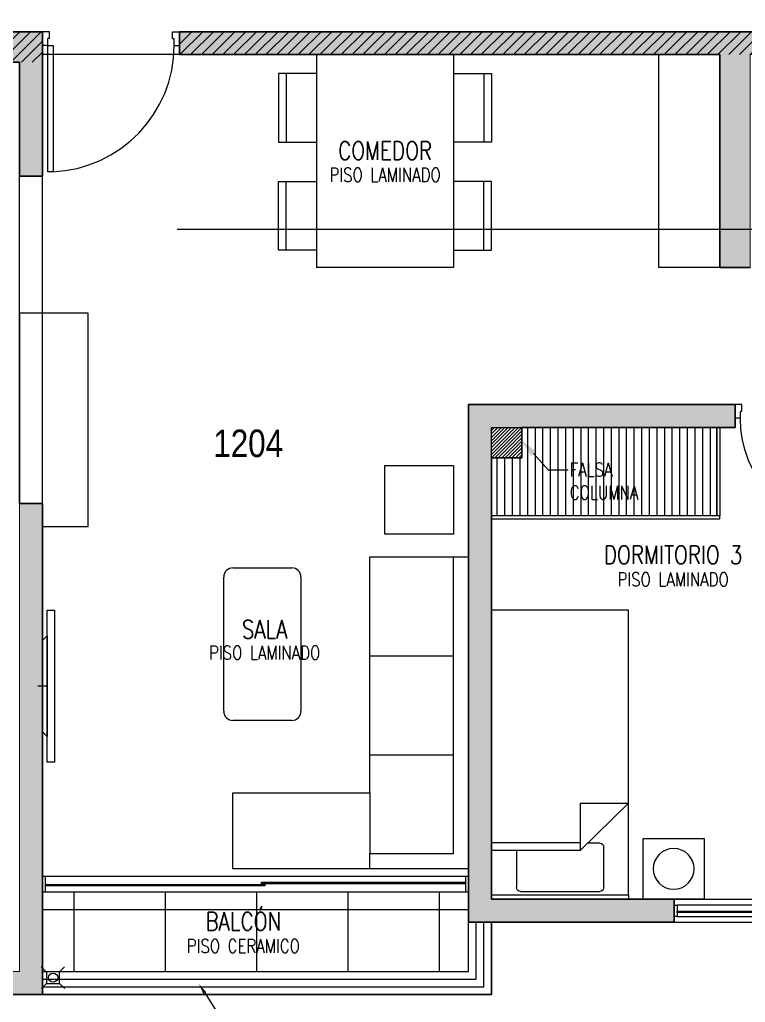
# Model space of a CAD drawing. Header units: millimetres. Extents: x 98 to 155, y -181 to 127.
# Drawn here: x 113.64 to 118.41, y -33.46 to -27 of the extents above; entities that cross this region are included whole.
import ezdxf
from ezdxf import colors
from ezdxf.entities.mleader import LeaderData, LeaderLine
from ezdxf.enums import TextEntityAlignment as Align
from ezdxf.math import Vec2, Vec3

# ---------------------------------------------------------------- set-up
doc = ezdxf.new("R2010")
doc.units = ezdxf.units.MM
doc.header["$LTSCALE"] = 15
for name, pattern in [('CENTER', [2, 1.25, -0.25, 0.25, -0.25]), ('HIDDEN2', [0.1875, 0.125, -0.0625]), ('X-REF_DP_Arquitectura$0$HIDDEN', [0.375, 0.25, -0.125])]:
    doc.linetypes.add(name, pattern=pattern)
doc.layers.get('0').update_dxf_attribs({"color": 250})
for name, color, linetype in [('A-BARANDAS', 250, 'Continuous'), ('A-CORTE', 250, 'CENTER'), ('A-HATCH', 250, 'Continuous'), ('A-MOBILIARIO', 250, 'Continuous'), ('A-MURO BAJO', 250, 'Continuous'), ('A-NUMERACIONDEP', 251, 'Continuous'), ('A-PROYECCIONES INT.', 250, 'HIDDEN2'), ('A-TEXTO-ACABADO PISO', 250, 'Continuous'), ('A_30_DispositivosSanit', 250, 'Continuous'), ('A_50_TextoAmbiente', 252, 'Continuous'), ('A_50_TextoIndicaciones', 250, 'Continuous'), ('A_50_Vigas', 250, 'X-REF_DP_Arquitectura$0$HIDDEN'), ('A_60_HatchEstructuras', 250, 'Continuous'), ('DLP_MOBILIARIO FIJO', 250, 'Continuous'), ('MURO CF 60', 250, 'Continuous')]:
    doc.layers.add(name, color=color, linetype=linetype)
doc.layers.add('A-MUROS', color=252, linetype='Continuous', lineweight=30)
doc.layers.add('A_20_Estructuras', color=250, linetype='Continuous', lineweight=18)
doc.styles.add('R80', font='ARIALN.TTF', dxfattribs={"height": 2.03})
doc.styles.add('ROMANS', font='romans.shx', dxfattribs={"width": 0.8})
doc.styles.add('TXT_COTAS', font='romans.shx', dxfattribs={"width": 0.8})
pattern_1 = [(45, (128.671876, -2.083635), (-0.03535534, 0.03535534), [])]

# ---------------------------------------------------------------- blocks, each defined once
blk = doc.blocks.new('EF-P112')
at = {"layer": 'A_60_HatchEstructuras'}
h = blk.add_hatch(color=256, dxfattribs=at)
h.dxf.hatch_style = 1
h.paths.add_polyline_path([(-26.25, -4.925), (-25.825, -4.925), (-25.825, -4.775), (-28.1, -4.775), (-28.1, -4.925), (-26.45, -4.925), (-26.45, -6.175), (-28.85, -6.175), (-28.85, -4.775), (-29, -4.775), (-29, -6.175), (-31.9, -6.175), (-31.9, -4.775), (-32.1, -4.775), (-32.1, -6.175), (-35.65, -6.175), (-35.65, -6.325), (-26.25, -6.325)])
h.paths.add_polyline_path([(-25.65, -7.525), (-35.65, -7.525), (-35.65, -7.675), (-32.1, -7.675), (-32.1, -9.075), (-31.9, -9.075), (-31.9, -7.675), (-28.55, -7.675), (-28.55, -9.075), (-28.4, -9.075), (-28.4, -7.675), (-25.85, -7.675), (-25.85, -8.925), (-27.65, -8.925), (-27.65, -9.075), (-25.65, -9.075)])
h = blk.add_hatch(color=256, dxfattribs=at)
h.dxf.hatch_style = 1
h.paths.add_polyline_path([(-38.2, -7.725), (-36.7, -7.725), (-36.7, -8.475), (-36.55, -8.475), (-36.55, -7.525), (-38.35, -7.525), (-38.35, -8.4), (-39.85, -8.4), (-39.85, -7.9), (-40, -7.9), (-40, -8.6), (-38.35, -8.6), (-38.35, -13.79), (-38.2, -13.79)])
h.paths.add_polyline_path([(-39.85, -10.35), (-40, -10.35), (-40, -13.85), (-39.7, -13.85), (-39.7, -13.7), (-39.85, -13.7)])
h.paths.add_polyline_path([(-36.55, -10.625), (-36.7, -10.625), (-36.7, -13.7), (-36.85, -13.7), (-36.85, -13.85), (-36.55, -13.85)])
h = blk.add_hatch(color=256, dxfattribs=at)
h.dxf.hatch_style = 1
h.paths.add_polyline_path([(-28.5, -9.975), (-30.25, -9.975), (-30.25, -10.125), (-28.65, -10.125), (-28.65, -13.225), (-29.85, -13.225), (-29.85, -13.375), (-28.5, -13.375)])
h.paths.add_polyline_path([(-31.05, -9.975), (-31.2, -9.975), (-31.2, -13.375), (-31.05, -13.375)])
h.paths.add_polyline_path([(-33.6, -10.125), (-32, -10.125), (-32, -9.975), (-33.75, -9.975), (-33.75, -13.375), (-32.4, -13.375), (-32.4, -13.225), (-33.6, -13.225)])
at = {"layer": 'A_20_Estructuras'}
for points in [[(-38.2, -7.725), (-36.7, -7.725), (-36.7, -8.475), (-36.55, -8.475), (-36.55, -7.525), (-38.35, -7.525), (-38.35, -8.4), (-39.85, -8.4), (-39.85, -7.9), (-40, -7.9), (-40, -8.6), (-38.35, -8.6), (-38.35, -13.79), (-38.2, -13.79)], [(-25.65, -7.525), (-35.65, -7.525), (-35.65, -7.675), (-32.1, -7.675), (-32.1, -9.075), (-31.9, -9.075), (-31.9, -7.675), (-28.55, -7.675), (-28.55, -9.075), (-28.4, -9.075), (-28.4, -7.675), (-25.85, -7.675), (-25.85, -8.925), (-27.65, -8.925), (-27.65, -9.075), (-25.65, -9.075)], [(-33.6, -10.125), (-32, -10.125), (-32, -9.975), (-33.75, -9.975), (-33.75, -13.375), (-32.4, -13.375), (-32.4, -13.225), (-33.6, -13.225)], [(-36.55, -10.625), (-36.7, -10.625), (-36.7, -13.7), (-36.85, -13.7), (-36.85, -13.85), (-36.55, -13.85)]]:
    blk.add_lwpolyline(points, close=True, dxfattribs=at)
at = {"layer": 'A_50_Vigas'}
blk.add_line((-32.4, -13.375), (-31.2, -13.375), dxfattribs=at)
for points in [[(-35.65, -7.675), (-36.55, -7.675)], [(-36.7, -10.625), (-36.7, -8.475)], [(-36.55, -10.625), (-36.55, -8.475)], [(-33.6, -13.375), (-33.6, -13.85), (-36.55, -13.85)]]:
    blk.add_lwpolyline(points, dxfattribs=at)
blk = doc.blocks.new('A$C72FD42DB')
for p, q in [((0.3255, 1.4, 0), (1.2255, 1.4, 0)), ((0.3255, 0), (0.3255, 1.4, 0)), ((1.2255, 0), (1.2255, 1.4, 0)), ((0.3255, 0), (1.2255, 0))]:
    blk.add_line(p, q)
for points in [[(0.3255, 1.285), (0.0755, 1.285), (0.0755, 0.835), (0.3255, 0.835)], [(0.1255, 1.285), (0.1255, 0.835)], [(1.2255, 1.285), (1.4755, 1.285), (1.4755, 0.835), (1.2255, 0.835)], [(1.4255, 1.285), (1.4255, 0.835)], [(0.3255, 0.125), (0.0755, 0.125), (0.0755, 0.575), (0.3255, 0.575)], [(0.1255, 0.125), (0.1255, 0.575)], [(1.2255, 0.125), (1.4755, 0.125), (1.4755, 0.575), (1.2255, 0.575)], [(1.4255, 0.125), (1.4255, 0.575)]]:
    blk.add_lwpolyline(points)
blk = doc.blocks.new('A$C4BFA03A9')
for points in [[(0.06, -0.5), (0.11, -0.5), (0.11, 0.5), (0.06, 0.5)], [(0.03, -0.3), (0.06, -0.33), (0.06, 0.33), (0.03, 0.3)]]:
    blk.add_lwpolyline(points, close=True)
at = {"layer": 'A-PROYECCIONES INT.', "ltscale": 0.15}
blk.add_line((0.06, 0), (0, 0), dxfattribs=at)
blk = doc.blocks.new('1 PLAZA')
for p, q in [((-0.2592, -0.0513), (0.2619, -0.0513)), ((-0.2859, -0.3221), (-0.2859, -0.0781)), ((0.2887, -0.0781), (0.2887, -0.3415)), ((-0.45, -0.3221), (0.1356, -0.3221)), ((0.45, -0.6318), (0.1356, -0.3221)), ((0.1356, -0.3221), (0.1356, -0.6318)), ((0.1356, -0.371), (-0.45, -0.371)), ((0.2619, -0.3683), (0.1825, -0.3683)), ((0.1356, -0.6318), (0.45, -0.6318))]:
    blk.add_line(p, q)
at = {"extrusion": (4.49068e-08, -3.60286e-08, 1), "elevation": 0}
blk.add_lwpolyline([(-0.45, -0.0287), (0.45, -0.0287), (0.45, 0), (-0.45, 0)], close=True, dxfattribs=at)
blk.add_lwpolyline([(-0.45, -1.9), (-0.45, -0.0287), (0.45, -0.0287), (0.45, -1.9)], close=True)
for centre, start, end in [((-0.2592, -0.0781), 90, 180), ((0.2619, -0.0781), 0, 90), ((0.2619, -0.3415), 270, 0)]:
    blk.add_arc(centre, 0.0267, start, end)
blk = doc.blocks.new('VELADOR')
blk.add_lwpolyline([(0, 0.4), (0, 0), (0.4, 0), (0.4, 0.4)], close=True)
blk.add_circle((0.2, 0.2), 0.1344)
blk = doc.blocks.new('*U144')
for p, q in [((0.01, 0.755), (0.01, 0.8)), ((0.1, 0.765), (0.1, 0.8)), ((0.055, 0.755), (0.01, 0.755)), ((0.1, 0.765), (0.055, 0.765)), ((0.055, 0.755), (0.055, 0.765)), ((0.055, 0.045), (0.01, 0.045)), ((0.01, 0.045), (0.01, 0)), ((0.055, 0.045), (0.055, 0.035)), ((0.1, 0.035), (0.055, 0.035)), ((0.1, 0.035), (0.1, 0))]:
    blk.add_line(p, q)
blk.add_lwpolyline([(0.83, 0.07), (0.83, 0.035), (0.1, 0.035), (0.1, 0.07)], close=True)
at = {"linetype": 'HIDDEN2'}
blk.add_arc((0.0996, 0.034), 0.731, 2.23015, 89.96723, dxfattribs=at)
blk = doc.blocks.new('VP.120')
at = {"layer": 'A-MURO BAJO'}
for p, q in [((0, 0), (1.2, 0)), ((0, -0.15), (1.2, -0.15))]:
    blk.add_line(p, q, dxfattribs=at)
at = {"layer": 'DLP_MOBILIARIO FIJO', "color": 251}
for p, q in [((0.02, -0.0375), (1.18, -0.0375)), ((1.18, -0.1125), (0.02, -0.1125))]:
    blk.add_line(p, q, dxfattribs=at)
at = {"layer": 'DLP_MOBILIARIO FIJO', "color": 6}
for points in [[(0, -0.1125), (0.02, -0.1125), (0.02, -0.0375), (0, -0.0375)], [(1.2, -0.1125), (1.18, -0.1125), (1.18, -0.0375), (1.2, -0.0375)]]:
    blk.add_lwpolyline(points, close=True, dxfattribs=at)
at = {"layer": 'DLP_MOBILIARIO FIJO', "elevation": 0}
for points in [[(0.61, -0.0625), (0.02, -0.0625), (0.02, -0.0725), (0.61, -0.0725)], [(0.59, -0.0875), (1.18, -0.0875), (1.18, -0.0775), (0.59, -0.0775)]]:
    blk.add_lwpolyline(points, close=True, dxfattribs=at)
blk = doc.blocks.new('*U145')
for p, q in [((0.01, 0.855), (0.01, 0.9)), ((0.055, 0.855), (0.01, 0.855)), ((0.1, 0.865), (0.055, 0.865)), ((0.055, 0.855), (0.055, 0.865)), ((0.1, 0.865), (0.1, 0.9)), ((0.055, 0.045), (0.01, 0.045)), ((0.01, 0.045), (0.01, 0)), ((0.055, 0.045), (0.055, 0.035)), ((0.1, 0.035), (0.055, 0.035)), ((0.1, 0.035), (0.1, 0))]:
    blk.add_line(p, q)
blk.add_lwpolyline([(0.93, 0.07), (0.93, 0.035), (0.1, 0.035), (0.1, 0.07)], close=True)
at = {"linetype": 'HIDDEN2'}
blk.add_arc((0.0995, 0.0339), 0.8311, 2.23015, 89.96723, dxfattribs=at)
blk = doc.blocks.new('SOFA SEC')
for p, q in [((0, 0.65), (0.1, 0.65)), ((0.1, 0.65), (0.1, 0.1)), ((0.5, 0.65), (0.1, 0.65)), ((0.75, 0.65), (0.75, 0.1)), ((1.4, 0.65), (1.4, 0.1)), ((0.1, 0.1), (2.05, 0.1))]:
    blk.add_line(p, q)
blk.add_lwpolyline([(0.5, 1.55), (0.5, 0.65), (2.05, 0.65), (2.05, 0), (0, 0), (0, 1.55)], close=True)
blk = doc.blocks.new('MESA CENTRO')
for p, q in [((-0.1937, 0), (0.1937, 0)), ((-0.2537, -0.9421), (-0.2537, -0.06)), ((0.2537, -0.06), (0.2537, -0.9421)), ((0.1937, -1.0021), (-0.1937, -1.0021))]:
    blk.add_line(p, q)
for centre, start, end in [((-0.1937, -0.06), 90, 180), ((0.1937, -0.06), 0, 90), ((-0.1937, -0.9421), 180, 270), ((0.1937, -0.9421), 270, 0)]:
    blk.add_arc(centre, 0.06, start, end)
blk = doc.blocks.new('DPTO 75')
at = {"layer": 'A-HATCH'}
h = blk.add_hatch(dxfattribs=at)
h.set_pattern_fill('ANSI31', color=256, scale=0.005, angle=-180)
h.set_pattern_definition([(225, (-68.17971, 39.201629), (0.01122532, -0.01122532), [])])
h.paths.add_polyline_path([(-4.65, 2.8), (-4.85, 2.8), (-4.85, 2.6), (-4.65, 2.6)])
at = {"layer": 'DLP_MOBILIARIO FIJO'}
h = blk.add_hatch(dxfattribs=at)
h.set_pattern_fill('_USER', color=256, scale=0.05, angle=90, pattern_type=0)
h.set_pattern_definition([(90, (-6.130017, 3.18), (-0.05, 3e-18), [])])
h.paths.add_polyline_path([(-6.13, 3.18), (-6.13, 2.6), (-4.85, 2.6), (-4.85, 2.8), (-4.65, 2.8), (-4.65, 3.18)])
at = {"layer": 'A-MOBILIARIO', "elevation": 0}
blk.add_lwpolyline([(-3.95, 3.3), (-3.95, 2.85), (-4.4, 2.85), (-4.4, 3.3)], close=True, dxfattribs=at)
at = {"layer": 'A-MURO BAJO'}
for p, q in [((-1.72, 5.65, 0), (-4.48, 5.65, 0)), ((-4.48, 5.55, 0), (-1.72, 5.55, 0))]:
    blk.add_line(p, q, dxfattribs=at)
at = {"layer": 'A-MURO BAJO', "elevation": 0}
blk.add_lwpolyline([(-1.7, 3.25), (-2, 3.25), (-2, 1.85), (-1.55, 1.85), (-1.55, 3.1), (-1.7, 3.1), (-1.7, 3.2)], dxfattribs=at)
blk.add_lwpolyline([(-6.15, 1.55), (-5.75, 1.55), (-5.75, 0.15), (-6.15, 0.15)], close=True, dxfattribs=at)
at = {"layer": 'A-MUROS'}
for p, q in [((-1.7, 3.1, 0), (-1.7, 6.325, 0)), ((-1.7, 6.325, 0), (-1.4, 6.325, 0)), ((-5.85, 5.85, 0), (-5.85, 5.7, 0)), ((-4.5, 5.85, 0), (-5.85, 5.85, 0)), ((-4.5, 5.85, 0), (-4.5, 2.45, 0)), ((-4.65, 5.7, 0), (-5.85, 5.7, 0)), ((-4.65, 5.7, 0), (-4.65, 2.8, 0)), ((-1.55, 3.1, 0), (-1.7, 3.1, 0)), ((-4.85, 2.6, 0), (-4.85, 2.8, 0)), ((-4.85, 2.8, 0), (-4.65, 2.8, 0)), ((-6.25, 2.6, 0), (-6.25, 2.45, 0)), ((-4.85, 2.6, 0), (-6.25, 2.6, 0)), ((-4.5, 2.45, 0), (-6.25, 2.45, 0)), ((-6.35, 1.55, 0), (-6.15, 1.55, 0)), ((-6.15, 1.55, 0), (-6.15, 0.15, 0)), ((-1.7, 0.95, 0), (-1.7, 0, 0)), ((-1.7, 0.95, 0), (-1.55, 0.95, 0)), ((-1.55, 0.95, 0), (-1.55, 0.2, 0)), ((-1.55, 0.2, 0), (-0.05, 0.2, 0)), ((-6.15, 0.15, 0), (-2.6, 0.15, 0)), ((-2.6, 0.15, 0), (-2.6, 0, 0)), ((-12.6, 0, 0), (-2.6, 0, 0)), ((-1.7, 0, 0), (0.1, 0, 0))]:
    blk.add_line(p, q, dxfattribs=at)
at = {"layer": 'A-PROYECCIONES INT.'}
blk.add_line((-1.7, 0, 0), (-1.7, 0, 0), dxfattribs=at)
at = {"layer": 'DLP_MOBILIARIO FIJO', "elevation": 0}
for points in [[(-4.5, 5.55), (-4.48, 5.55), (-4.48, 5.65), (-4.5, 5.65)], [(-3.14, 5.5875), (-4.48, 5.5875), (-4.48, 5.5975), (-3.14, 5.5975)], [(-3.16, 5.6125), (-1.72, 5.6125), (-1.72, 5.6025), (-3.16, 5.6025)], [(-6.15, 3.2), (-6.15, 3.18), (-4.65, 3.18), (-4.65, 3.2)], [(-6.13, 2.6), (-6.15, 2.6), (-6.15, 3.18), (-6.13, 3.18)], [(-4.65, 2.6), (-6.13, 2.6), (-6.13, 3.18), (-4.65, 3.18)]]:
    blk.add_lwpolyline(points, close=True, dxfattribs=at)
at = {"layer": 'DLP_MOBILIARIO FIJO'}
blk.add_lwpolyline([(-1.72, 5.55), (-1.7, 5.55), (-1.7, 5.65), (-1.72, 5.65)], close=True, dxfattribs=at)
at = {"xscale": -1}
blk.add_blockref('VP.120', (-5.85, 5.85), dxfattribs=at)
at = {"layer": 'A-MOBILIARIO', "extrusion": (-4.49068e-08, -3.60286e-08, -1)}
for name, p, zscale in [('VELADOR', (5.6471, 5.3, 0), -1.000000000000018), ('1 PLAZA', (5.1, 5.7, 0), -1.00000000000002)]:
    blk.add_blockref(name, p, dxfattribs=dict(at, zscale=zscale))
at = {"layer": 'A-MOBILIARIO'}
for name, p, rotation in [('SOFA SEC', (-4.5, 5.5, 0), 269.9995671478981), ('MESA CENTRO', (-3.1447, 3.5229, 0), 179.9999774208888), ('*U145', (-1.7, -0.01), 90)]:
    blk.add_blockref(name, p, dxfattribs=dict(at, rotation=rotation))
at = {"layer": 'A-MOBILIARIO', "xscale": -1}
blk.add_blockref('A$C4BFA03A9', (-1.67, 4.3, 0), dxfattribs=at)
at = {"layer": 'A-MOBILIARIO', "xscale": -1.000000000000011, "rotation": 270}
blk.add_blockref('*U144', (-7.05, 2.44), dxfattribs=at)
at = {"layer": 'A-MOBILIARIO'}
blk.add_blockref('A$C72FD42DB', (-4.7255, 0.15), dxfattribs=at)
blk = doc.blocks.new('_Dot')
at = {"color": 0, "linetype": 'ByBlock', "lineweight": -2}
blk.add_line((-0.5, 0), (-1, 0), dxfattribs=at)
at = {"color": 0, "linetype": 'ByBlock', "const_width": 0.5}
blk.add_lwpolyline([(-0.25, 0, 1), (0.25, 0, 1)], format="xyb", close=True, dxfattribs=at)
blk = doc.blocks.new('Cortes-Elev.')
at = {"layer": 'A-CORTE', "linetype": 'CENTER', "ltscale": 0.5}
blk.add_lwpolyline([(-1.966, 27.2284), (51.8601, 27.2284)], dxfattribs=at)
blk = doc.blocks.new('balcon')
at = {"layer": 'A-HATCH'}
h = blk.add_hatch(dxfattribs=at)
h.set_pattern_fill('_USER', color=256, scale=0.6, double=1, pattern_type=0)
h.set_pattern_definition([(360, (-7e-06, 0.15), (0, 0.6), []), (90, (-7e-06, 0.15), (-0.6, 4e-17), [])])
h.paths.add_polyline_path([(2.8, 0.15), (2.8, 0.675), (0, 0.675), (0, 0.15)])
at = {"layer": 'A-BARANDAS'}
for points in [[(0, 0.1), (2.85, 0.1), (2.85, 0.475)], [(0, 0.05), (2.9, 0.05), (2.9, 0.475)]]:
    blk.add_lwpolyline(points, dxfattribs=at)
at = {"layer": 'A-MURO BAJO'}
blk.add_line((2.95, 0, 0), (2.95, 0.475, 0), dxfattribs=at)
blk.add_lwpolyline([(0, 0.15), (2.8, 0.15), (2.8, 0.475)], dxfattribs=at)
at = {"layer": 'A-MURO BAJO', "elevation": 0}
blk.add_lwpolyline([(0, 0), (2.95, 0)], dxfattribs=at)
blk = doc.blocks.new('0-sumidero')
for p, q in [((-0.0421, 0.0382), (-0.0763, 0.0724)), ((0.0435, 0.0382), (0.0777, 0.0724)), ((0.0435, 0.0382), (-0.0421, 0.0382)), ((-0.0421, 0.0382), (-0.0421, -0.0369)), ((0.0435, -0.0369), (0.0435, 0.0382)), ((-0.0421, -0.0369), (-0.0763, -0.0711)), ((-0.0421, -0.0369), (0.0435, -0.0369)), ((0.0435, -0.0369), (0.0777, -0.0711))]:
    blk.add_line(p, q)
blk.add_circle((0, 0), 0.0303)
blk = doc.blocks.new('sum')
at = {"layer": 'A_30_DispositivosSanit', "rotation": 45.00000007321594}
blk.add_blockref('0-sumidero', (0, 0), dxfattribs=at)

msp = doc.modelspace()

# ---------------------------------------------------------------- block references
msp.add_blockref('EF-P112', (150.3419, -19.5586))

# ---------------------------------------------------------------- next in the draw order: block references
at = {"rotation": 180}
msp.add_blockref('DPTO 75', (112.0919, -27.0834, 0), dxfattribs=at)

# ---------------------------------------------------------------- next in the draw order: hatches: boundary and pattern name
at = {"layer": 'MURO CF 60'}
h = msp.add_hatch(dxfattribs=at)
h.set_pattern_fill('_USER', color=256, scale=0.05, angle=45, pattern_type=0)
h.set_pattern_definition(pattern_1)
h.paths.add_polyline_path([(113.7919, -27.2834), (112.1419, -27.2834), (112.1419, -27.0834), (113.7919, -27.0834)])
h = msp.add_hatch(dxfattribs=at)
h.set_pattern_fill('_USER', color=256, scale=0.05, angle=45, pattern_type=0)
h.set_pattern_definition(pattern_1)
h.paths.add_polyline_path([(114.6919, -27.0834), (121.7919, -27.0834), (121.7919, -27.2334), (114.6919, -27.2334)])

# ---------------------------------------------------------------- next in the draw order: block references
at = {"layer": 'A-CORTE'}
msp.add_blockref('Cortes-Elev.', (101.6419, -55.6083), dxfattribs=at)
at = {"layer": 'A-MUROS'}
msp.add_blockref('balcon', (113.7919, -33.4084), dxfattribs=at)
at = {"layer": 'A_30_DispositivosSanit', "rotation": 135.4214501941968}
msp.add_blockref('sum', (113.8617, -33.298, 0), dxfattribs=at)

# ---------------------------------------------------------------- next in the draw order: texts
at = {"layer": 'A-TEXTO-ACABADO PISO', "char_height": 0.09, "attachment_point": 2, "rotation": 0.00002, "style": 'ROMANS'}
for width, insert in [(1.20225, (116.0431, -27.9786)), (1.20225, (117.9357, -30.6371)), (1.034523, (115.2518, -31.1187, 0))]:
    msp.add_mtext_dynamic_manual_height_columns('PISO LAMINADO', width=width, gutter_width=12.5, heights=[0], dxfattribs=dict(at, insert=insert))
at = {"layer": 'A-TEXTO-ACABADO PISO', "insert": (115.1116, -33.0453), "char_height": 0.09, "attachment_point": 2, "style": 'ROMANS'}
msp.add_mtext_dynamic_manual_height_columns('PISO CERAMICO', width=1.20225, gutter_width=12.5, heights=[0], dxfattribs=at)
at = {"layer": 'A_50_TextoAmbiente', "style": 'ROMANS', "width": 0.8}
for s, p in [('COMEDOR', (116.0431, -27.925)), ('DORMITORIO 3', (117.9354, -30.5802)), ('SALA', (115.2518, -31.0698, 0)), ('BALCÓN', (115.1119, -32.9886, 0))]:
    msp.add_text(s, height=0.12, dxfattribs=at).set_placement(p, align=Align.CENTER)

# ---------------------------------------------------------------- next in the draw order: leaders
at = {"layer": 'A-NUMERACIONDEP'}
ml = msp.add_multileader_mtext('Standard', dxfattribs=at)
ml.set_content('1204', color=256, style='R80')
ml.set_leader_properties(color=256)
ml.set_arrow_properties(name='DOT')
ml.build(insert=Vec2(0, 0))
ml.multileader.update_dxf_attribs({"leader_type": 0, "has_text_frame": 1, "text_left_attachment_type": 2, "text_right_attachment_type": 2, "dogleg_length": 0.36, "arrow_head_size": 0.06, "scale": 0.06})
ctx = ml.context
ctx.base_point, ctx.scale, ctx.char_height, ctx.arrow_head_size, ctx.landing_gap_size, ctx.plane_origin = Vec3(114.8702, -29.7897), 0.06, 0.18, 0.06, 0.06, Vec3(113.6535, -29.7941)
ctx.left_attachment, ctx.right_attachment, ctx.text_align_type = 2, 2, 1
notes = []
notes.append((ctx, [(0, (1, 1, 0), (115.5083, -29.7897), (-1, 0), 0.0917, [(0, [(115.7948, -29.4408)], 0, [])])]))
ctx.mtext.insert, ctx.mtext.width, ctx.mtext.alignment, ctx.mtext.flow_direction = Vec3(115.1434, -29.6978), 1.651961, 2, 5
at = {"layer": 'A_50_TextoIndicaciones'}
ml = msp.add_multileader_mtext('Standard', dxfattribs=at)
ml.set_content('FALSA COLUMNA', color=256, style='ROMANS')
ml.set_leader_properties(color=7)
ml.build(insert=Vec2(0, 0))
ml.multileader.update_dxf_attribs({"dogleg_length": 1.3073, "arrow_head_size": 0.13, "scale": 0.1})
ctx = ml.context
ctx.base_point, ctx.scale, ctx.char_height, ctx.arrow_head_size, ctx.landing_gap_size, ctx.plane_origin = Vec3(117.246, -29.9609), 0.1, 0.09, 0.13, 0.01, Vec3(117.0315, -30.9442)
notes.append((ctx, [(0, (1, 1, 0), (117.1153, -29.9609), (1, 0), 0.1307, [(0, [(116.9292, -29.7598)], 0, [])])]))
ctx.mtext.insert, ctx.mtext.width, ctx.mtext.defined_height, ctx.mtext.flow_direction = Vec3(117.256, -29.9159), 0.532149, 0.5349, 5
ml = msp.add_multileader_mtext('Standard', dxfattribs=at)
ml.set_content('\\pxsm1;BARANDA \\P\\pt16;H:1.10M', color=256, style='TXT_COTAS')
ml.set_leader_properties(color=256)
ml.build(insert=Vec2(0, 0))
ml.multileader.update_dxf_attribs({"dogleg_length": 0.05, "arrow_head_size": 0.07})
ctx = ml.context
ctx.base_point, ctx.char_height, ctx.arrow_head_size, ctx.landing_gap_size, ctx.plane_origin = Vec3(115.0798, -33.6699), 0.09, 0.07, 0.05, Vec3(114.6701, -33.2528)
notes.append((ctx, [(0, (1, 1, 0), (115.0298, -33.6699), (1, 0), 0.05, [(0, [(114.82, -33.3395)], 0, [])])]))
ctx.mtext.insert, ctx.mtext.width, ctx.mtext.defined_height, ctx.mtext.flow_direction = Vec3(115.1298, -33.6249), 1.102183, 0.8046, 5
ml = msp.add_multileader_mtext('Standard', dxfattribs=at)
ml.set_content('\\pxsm1,t16;CELOSIA\\PMETALICA', color=256, style='TXT_COTAS')
ml.set_leader_properties(color=256)
ml.build(insert=Vec2(0, 0))
ml.multileader.update_dxf_attribs({"dogleg_length": 0.05, "arrow_head_size": 0.07})
ctx = ml.context
ctx.base_point, ctx.char_height, ctx.arrow_head_size, ctx.landing_gap_size, ctx.plane_origin = Vec3(113.0663, -33.6967), 0.09, 0.07, 0.05, Vec3(112.7484, -34.1663)
notes.append((ctx, [(0, (1, 1, 0), (113.0163, -33.6967), (1, 0), 0.05, [(0, [(112.8832, -33.3995)], 0, [])])]))
ctx.mtext.insert, ctx.mtext.width, ctx.mtext.defined_height, ctx.mtext.flow_direction = Vec3(113.1163, -33.6517), 1.024058, 0.5146, 5
for ctx, leaders in notes:
    for number, flags, end, landing, length, lines in leaders:
        leader = LeaderData()
        leader.index, (leader.has_last_leader_line, leader.has_dogleg_vector, leader.attachment_direction) = number, flags
        leader.last_leader_point, leader.dogleg_vector, leader.dogleg_length = Vec3(end), Vec3(landing), length
        for number, points, colour, breaks in lines:
            line = LeaderLine()
            line.index, line.vertices, line.color, line.breaks = number, Vec3.list(points), colors.encode_raw_color(colour), breaks
            leader.lines.append(line)
        ctx.leaders.append(leader)

doc.saveas('drawing.dxf')
